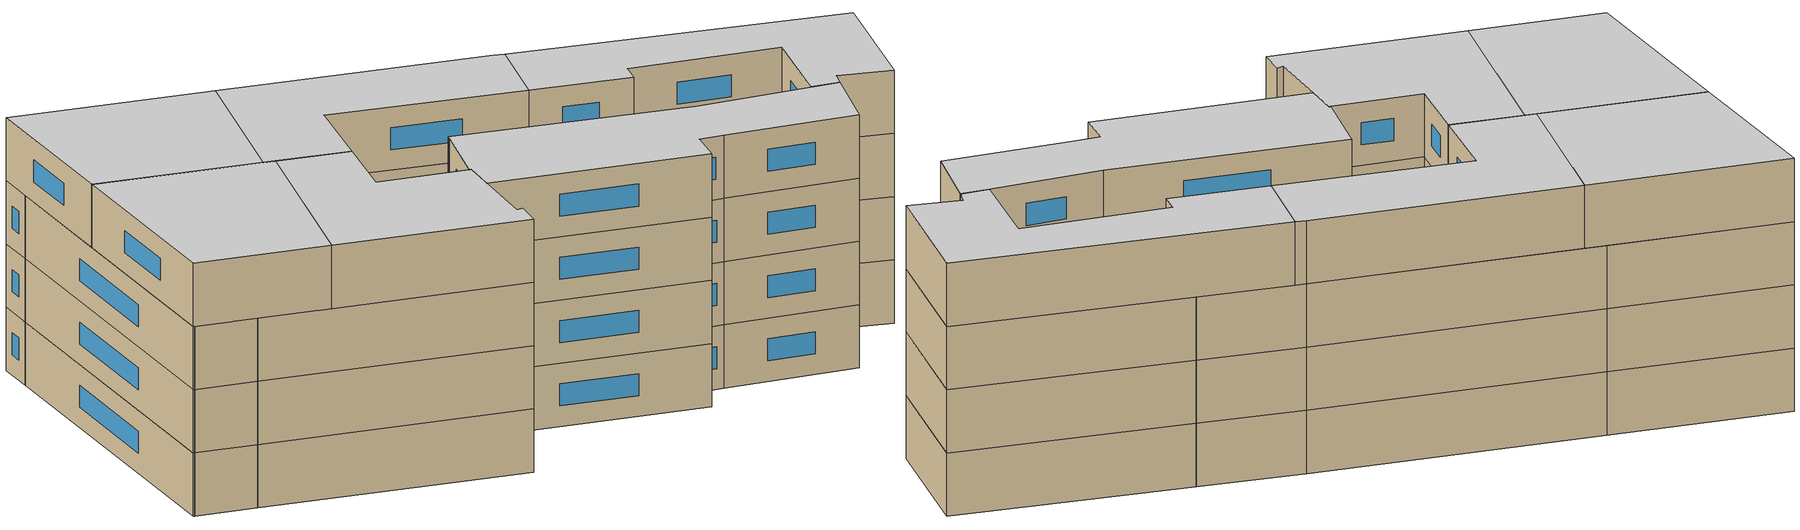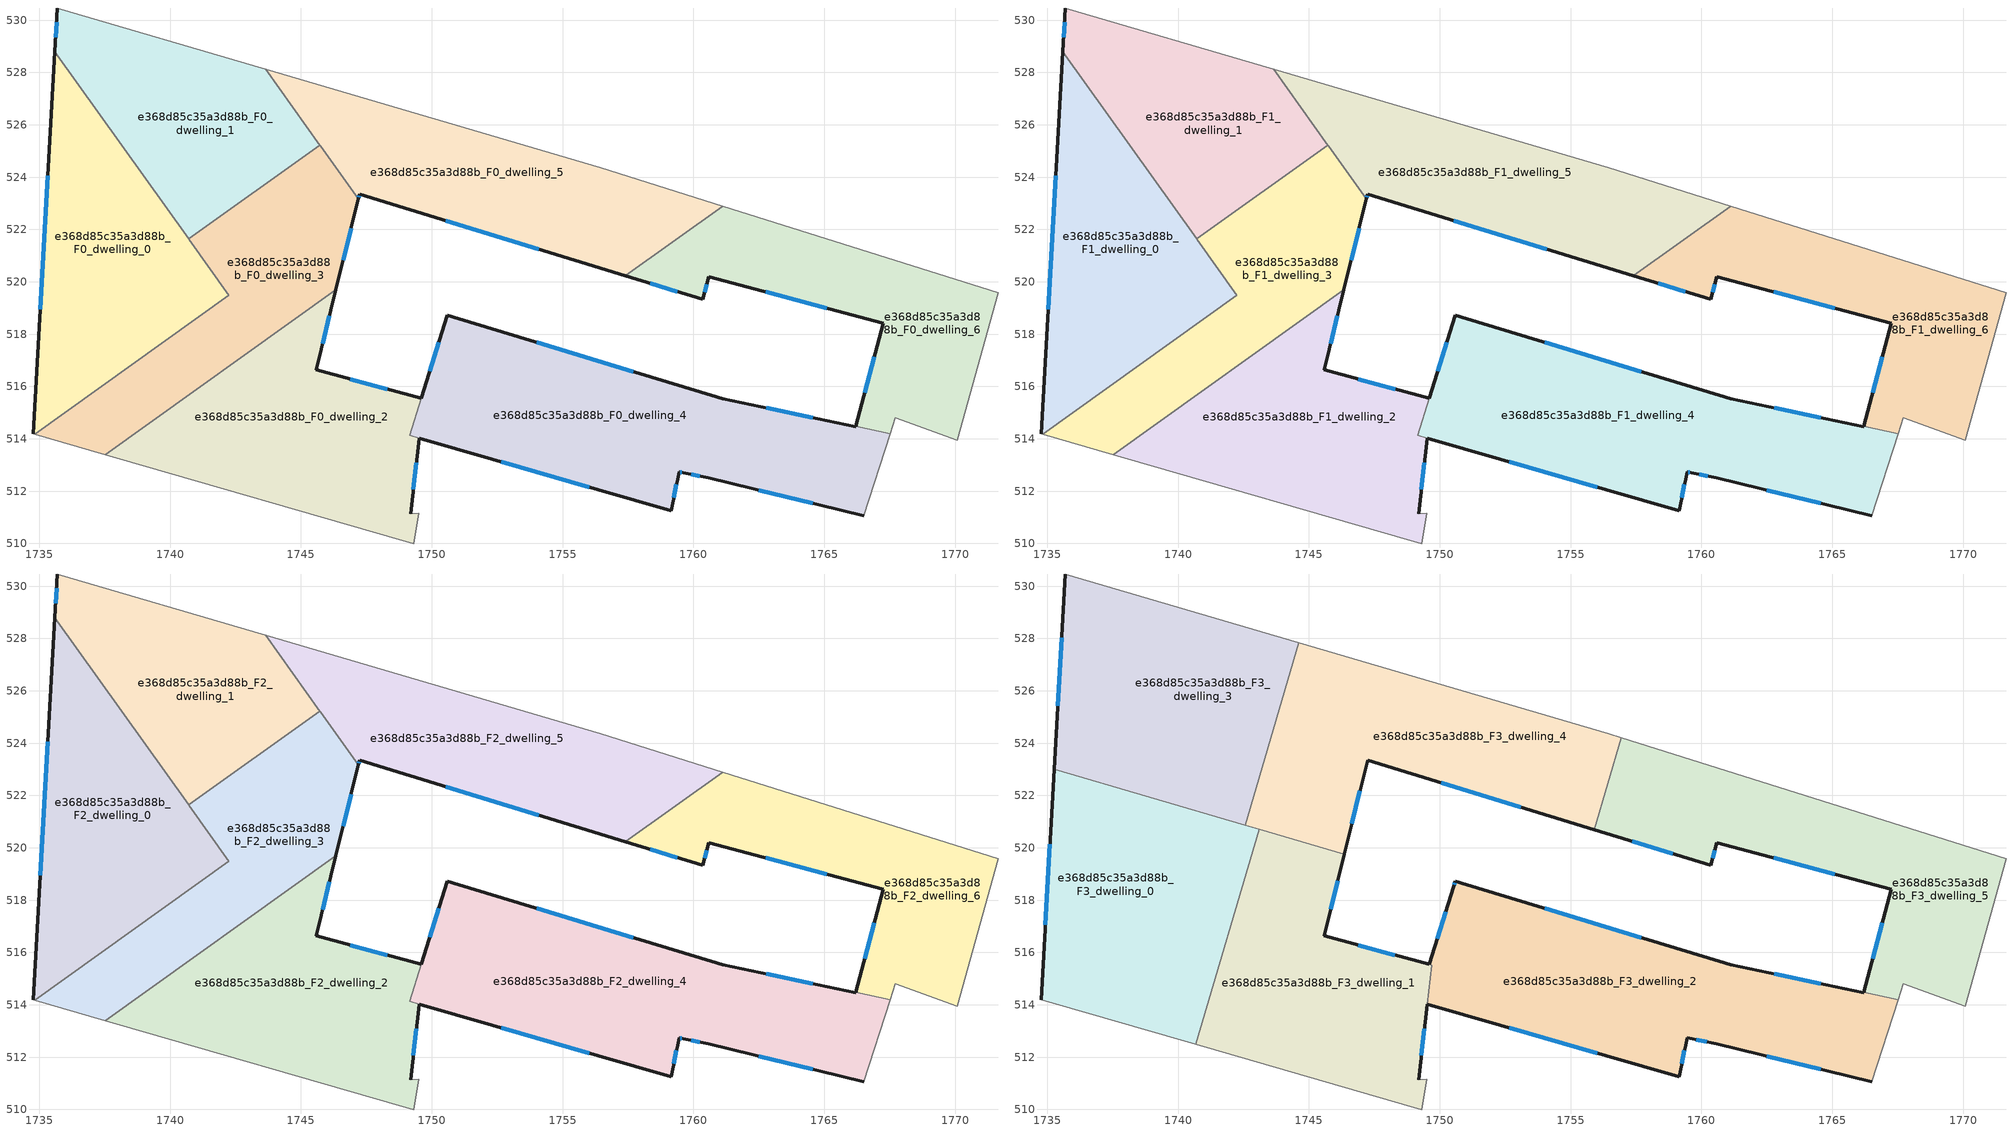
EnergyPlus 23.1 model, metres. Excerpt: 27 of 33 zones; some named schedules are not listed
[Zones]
e368d85c35a3d88b_F0_dwelling_0
 floor ground (EU_floor_Construction): 1735.59,528.8 1742.25,519.48 1734.82,514.18 1734.76,514.2 z0
 wall outside (EU_wall_Construction): 1735.59,528.8 1734.76,514.2 z0:3
 wall to e368d85c35a3d88b_F0_dwelling_3 (EU_wall_Construction): 1734.82,514.18 1742.25,519.48 1740.74,521.6 1740.71,521.64 z0:3
 wall adiabatic (EU_wall_Construction): 1734.76,514.2 1734.82,514.18 z0:3
 wall to e368d85c35a3d88b_F0_dwelling_1 (EU_wall_Construction): 1740.71,521.64 1735.59,528.8 z0:3
 window (EU_Window_Construction): 1735.32,524.05 1735.03,518.95 z0.98:2.02
e368d85c35a3d88b_F0_dwelling_1
 floor ground (EU_floor_Construction): 1743.66,528.11 1745.73,525.22 1740.71,521.64 1735.59,528.8 1735.69,530.46 z0
 wall outside (EU_wall_Construction): 1735.69,530.46 1735.59,528.8 z0:3
 wall adiabatic (EU_wall_Construction): 1743.66,528.11 1735.69,530.46 z0:3
 wall to e368d85c35a3d88b_F0_dwelling_3 (EU_wall_Construction): 1740.71,521.64 1745.73,525.22 z0:3
 wall to e368d85c35a3d88b_F0_dwelling_5 (EU_wall_Construction): 1745.73,525.22 1743.66,528.11 z0:3
 window (EU_Window_Construction): 1735.66,529.92 1735.62,529.34 z0.98:2.02
e368d85c35a3d88b_F0_dwelling_2
 floor ground (EU_floor_Construction): 1746.33,519.69 1745.58,516.64 1749.6,515.55 1749.16,514.13 1749.52,514.03 1749.19,511.14 1749.51,511.16 1749.31,509.99 1737.52,513.4 z0
 wall outside (EU_wall_Construction): 1749.19,511.14 1749.52,514.03 / 1749.6,515.55 1745.58,516.64 1746.33,519.69 z0:3
 wall to e368d85c35a3d88b_F0_dwelling_4 (EU_wall_Construction): 1749.52,514.03 1749.16,514.13 1749.6,515.55 z0:3
 wall adiabatic (EU_wall_Construction): 1737.52,513.4 1749.31,509.99 1749.51,511.16 1749.19,511.14 z0:3
 wall to e368d85c35a3d88b_F0_dwelling_3 (EU_wall_Construction): 1746.33,519.69 1737.52,513.4 z0:3
 window (EU_Window_Construction): 1749.3,512.08 1749.41,513.09 / 1745.82,517.63 1746.09,518.7 / 1748.29,515.9 1746.89,516.28 z0.98:2.02
e368d85c35a3d88b_F0_dwelling_3
 floor ground (EU_floor_Construction): 1745.76,525.18 1747.19,523.17 1746.33,519.7 1737.52,513.4 1734.82,514.18 1742.25,519.48 1740.74,521.6 1740.71,521.64 1745.73,525.22 z0
 wall outside (EU_wall_Construction): 1746.33,519.7 1747.19,523.17 z0:3
 wall adiabatic (EU_wall_Construction): 1734.82,514.18 1737.52,513.4 z0:3
 wall to e368d85c35a3d88b_F0_dwelling_5 (EU_wall_Construction): 1747.19,523.17 1745.76,525.18 1745.73,525.22 z0:3
 window (EU_Window_Construction): 1746.61,520.83 1746.91,522.04 z0.98:2.02
e368d85c35a3d88b_F0_dwelling_4
 floor ground (EU_floor_Construction): 1766.21,514.47 1767.51,514.2 1766.5,511.06 1760.56,512.52 1759.61,512.71 1759.45,512.74 1759.15,511.26 1749.52,514.03 1749.16,514.13 1750.59,518.73 1761.12,515.53 z0
 wall outside (EU_wall_Construction): 1766.21,514.47 1761.12,515.53 1750.59,518.73 1749.6,515.55 / 1749.52,514.03 1759.15,511.26 1759.45,512.74 1759.61,512.71 1760.56,512.52 1766.5,511.06 z0:3
 wall adiabatic (EU_wall_Construction): 1766.5,511.06 1767.51,514.2 z0:3
 wall to e368d85c35a3d88b_F0_dwelling_6 (EU_wall_Construction): 1767.51,514.2 1766.21,514.47 z0:3
 window (EU_Window_Construction): 1757.69,516.57 1754.01,517.69 / 1764.55,514.81 1762.77,515.18 / 1762.49,512.04 1764.57,511.53 / 1759.92,512.64 1760.25,512.58 / 1759.5,512.73 1759.55,512.72 / 1759.25,511.74 1759.35,512.25 / 1752.65,513.12 1756.02,512.16 / 1750.27,517.69 1749.92,516.58 z0.98:2.02
e368d85c35a3d88b_F0_dwelling_5
 floor ground (EU_floor_Construction): 1761.12,522.89 1757.4,520.23 1747.24,523.35 1747.19,523.17 1743.66,528.11 1756.46,524.36 z0
 wall outside (EU_wall_Construction): 1747.19,523.17 1747.24,523.35 1757.4,520.23 z0:3
 wall adiabatic (EU_wall_Construction): 1761.12,522.89 1756.46,524.36 1743.66,528.11 z0:3
 wall to e368d85c35a3d88b_F0_dwelling_6 (EU_wall_Construction): 1757.4,520.23 1761.12,522.89 z0:3
 window (EU_Window_Construction): 1750.54,522.33 1754.09,521.24 / 1747.21,523.23 1747.22,523.29 z0.98:2.02
e368d85c35a3d88b_F0_dwelling_6
 floor ground (EU_floor_Construction): 1771.64,519.58 1770.09,513.93 1767.71,514.8 1767.51,514.2 1766.21,514.47 1767.26,518.42 1760.59,520.2 1760.35,519.33 1757.4,520.23 1761.12,522.89 z0
 wall outside (EU_wall_Construction): 1757.4,520.23 1760.35,519.33 1760.59,520.2 1767.26,518.42 1766.21,514.47 z0:3
 wall adiabatic (EU_wall_Construction): 1767.51,514.2 1767.71,514.8 1770.09,513.93 1771.64,519.58 1761.12,522.89 z0:3
 window (EU_Window_Construction): 1766.92,517.13 1766.55,515.75 / 1762.76,519.62 1765.09,518.99 / 1760.43,519.61 1760.51,519.91 / 1758.36,519.94 1759.39,519.62 z0.98:2.02
e368d85c35a3d88b_F1_dwelling_0
 floor to e368d85c35a3d88b_F0_dwelling_0 (EU_floor_Construction): 1735.59,528.8 1742.25,519.48 1734.82,514.18 1734.76,514.2 z3
 wall outside (EU_wall_Construction): 1735.59,528.8 1734.76,514.2 z3:6
 wall to e368d85c35a3d88b_F1_dwelling_3 (EU_wall_Construction): 1734.82,514.18 1742.25,519.48 1740.74,521.6 1740.71,521.64 z3:6
 wall adiabatic (EU_wall_Construction): 1734.76,514.2 1734.82,514.18 z3:6
 wall to e368d85c35a3d88b_F1_dwelling_1 (EU_wall_Construction): 1740.71,521.64 1735.59,528.8 z3:6
 window (EU_Window_Construction): 1735.32,524.05 1735.03,518.95 z3.98:5.02
e368d85c35a3d88b_F1_dwelling_1
 floor to e368d85c35a3d88b_F0_dwelling_1 (EU_floor_Construction): 1743.66,528.11 1745.73,525.22 1740.71,521.64 1735.59,528.8 1735.69,530.46 z3
 wall outside (EU_wall_Construction): 1735.69,530.46 1735.59,528.8 z3:6
 wall adiabatic (EU_wall_Construction): 1743.66,528.11 1735.69,530.46 z3:6
 wall to e368d85c35a3d88b_F1_dwelling_3 (EU_wall_Construction): 1740.71,521.64 1745.73,525.22 z3:6
 wall to e368d85c35a3d88b_F1_dwelling_5 (EU_wall_Construction): 1745.73,525.22 1743.66,528.11 z3:6
 window (EU_Window_Construction): 1735.66,529.92 1735.62,529.34 z3.98:5.02
e368d85c35a3d88b_F1_dwelling_2
 floor to e368d85c35a3d88b_F0_dwelling_2 (EU_floor_Construction): 1746.33,519.69 1745.58,516.64 1749.6,515.55 1749.16,514.13 1749.52,514.03 1749.19,511.14 1749.51,511.16 1749.31,509.99 1737.52,513.4 z3
 wall outside (EU_wall_Construction): 1749.19,511.14 1749.52,514.03 / 1749.6,515.55 1745.58,516.64 1746.33,519.69 z3:6
 wall to e368d85c35a3d88b_F1_dwelling_4 (EU_wall_Construction): 1749.52,514.03 1749.16,514.13 1749.6,515.55 z3:6
 wall adiabatic (EU_wall_Construction): 1737.52,513.4 1749.31,509.99 1749.51,511.16 1749.19,511.14 z3:6
 wall to e368d85c35a3d88b_F1_dwelling_3 (EU_wall_Construction): 1746.33,519.69 1737.52,513.4 z3:6
 window (EU_Window_Construction): 1749.3,512.08 1749.41,513.09 / 1745.82,517.63 1746.09,518.7 / 1748.29,515.9 1746.89,516.28 z3.98:5.02
e368d85c35a3d88b_F1_dwelling_3
 floor to e368d85c35a3d88b_F0_dwelling_3 (EU_floor_Construction): 1745.76,525.18 1747.19,523.17 1746.33,519.7 1737.52,513.4 1734.82,514.18 1742.25,519.48 1740.74,521.6 1740.71,521.64 1745.73,525.22 z3
 wall outside (EU_wall_Construction): 1746.33,519.7 1747.19,523.17 z3:6
 wall adiabatic (EU_wall_Construction): 1734.82,514.18 1737.52,513.4 z3:6
 wall to e368d85c35a3d88b_F1_dwelling_5 (EU_wall_Construction): 1747.19,523.17 1745.76,525.18 1745.73,525.22 z3:6
 window (EU_Window_Construction): 1746.61,520.83 1746.91,522.04 z3.98:5.02
e368d85c35a3d88b_F1_dwelling_4
 floor to e368d85c35a3d88b_F0_dwelling_4 (EU_floor_Construction): 1766.21,514.47 1767.51,514.2 1766.5,511.06 1760.56,512.52 1759.61,512.71 1759.45,512.74 1759.15,511.26 1749.16,514.13 1750.59,518.73 1761.12,515.53 z3
 wall outside (EU_wall_Construction): 1766.21,514.47 1761.12,515.53 1750.59,518.73 1749.6,515.55 / 1749.52,514.03 1759.15,511.26 1759.45,512.74 1759.61,512.71 1760.56,512.52 1766.5,511.06 z3:6
 wall adiabatic (EU_wall_Construction): 1766.5,511.06 1767.51,514.2 z3:6
 wall to e368d85c35a3d88b_F1_dwelling_6 (EU_wall_Construction): 1767.51,514.2 1766.21,514.47 z3:6
 window (EU_Window_Construction): 1757.69,516.57 1754.01,517.69 / 1764.55,514.81 1762.77,515.18 / 1762.49,512.04 1764.57,511.53 / 1759.92,512.64 1760.25,512.58 / 1759.5,512.73 1759.55,512.72 / 1759.25,511.74 1759.35,512.25 / 1752.65,513.12 1756.02,512.16 / 1750.27,517.69 1749.92,516.58 z3.98:5.02
e368d85c35a3d88b_F1_dwelling_5
 floor to e368d85c35a3d88b_F0_dwelling_5 (EU_floor_Construction): 1761.12,522.89 1757.4,520.23 1747.24,523.35 1747.19,523.17 1743.66,528.11 1756.46,524.36 z3
 wall outside (EU_wall_Construction): 1747.19,523.17 1747.24,523.35 1757.4,520.23 z3:6
 wall adiabatic (EU_wall_Construction): 1761.12,522.89 1756.46,524.36 1743.66,528.11 z3:6
 wall to e368d85c35a3d88b_F1_dwelling_6 (EU_wall_Construction): 1757.4,520.23 1761.12,522.89 z3:6
 window (EU_Window_Construction): 1750.54,522.33 1754.09,521.24 / 1747.21,523.23 1747.22,523.29 z3.98:5.02
e368d85c35a3d88b_F1_dwelling_6
 floor to e368d85c35a3d88b_F0_dwelling_6 (EU_floor_Construction): 1771.64,519.58 1770.09,513.93 1767.71,514.8 1767.51,514.2 1766.21,514.47 1767.26,518.42 1760.59,520.2 1760.35,519.33 1757.4,520.23 1761.12,522.89 z3
 wall outside (EU_wall_Construction): 1757.4,520.23 1760.35,519.33 1760.59,520.2 1767.26,518.42 1766.21,514.47 z3:6
 wall adiabatic (EU_wall_Construction): 1767.51,514.2 1767.71,514.8 1770.09,513.93 1771.64,519.58 1761.12,522.89 z3:6
 window (EU_Window_Construction): 1766.92,517.13 1766.55,515.75 / 1762.76,519.62 1765.09,518.99 / 1760.43,519.61 1760.51,519.91 / 1758.36,519.94 1759.39,519.62 z3.98:5.02
e368d85c35a3d88b_F2_dwelling_0
 floor to e368d85c35a3d88b_F1_dwelling_0 (EU_floor_Construction): 1735.59,528.8 1742.25,519.48 1734.82,514.18 1734.76,514.2 z6
 wall outside (EU_wall_Construction): 1735.59,528.8 1734.76,514.2 z6:9
 wall to e368d85c35a3d88b_F2_dwelling_3 (EU_wall_Construction): 1734.82,514.18 1742.25,519.48 1740.74,521.6 1740.71,521.64 z6:9
 wall adiabatic (EU_wall_Construction): 1734.76,514.2 1734.82,514.18 z6:9
 wall to e368d85c35a3d88b_F2_dwelling_1 (EU_wall_Construction): 1740.71,521.64 1735.59,528.8 z6:9
 window (EU_Window_Construction): 1735.32,524.05 1735.03,518.95 z6.98:8.02
 ceiling adiabatic (EU_roof_Construction): 1740.91,521.35 1735.59,528.8 1735.26,523.01 z9
e368d85c35a3d88b_F2_dwelling_1
 floor to e368d85c35a3d88b_F1_dwelling_1 (EU_floor_Construction): 1743.66,528.11 1745.73,525.22 1740.71,521.64 1735.59,528.8 1735.69,530.46 z6
 wall outside (EU_wall_Construction): 1735.69,530.46 1735.59,528.8 z6:9
 wall adiabatic (EU_wall_Construction): 1743.66,528.11 1735.69,530.46 z6:9
 wall to e368d85c35a3d88b_F2_dwelling_3 (EU_wall_Construction): 1740.71,521.64 1745.73,525.22 z6:9
 wall to e368d85c35a3d88b_F2_dwelling_5 (EU_wall_Construction): 1745.73,525.22 1743.66,528.11 z6:9
 window (EU_Window_Construction): 1735.66,529.92 1735.62,529.34 z6.98:8.02
e368d85c35a3d88b_F2_dwelling_2
 floor to e368d85c35a3d88b_F1_dwelling_2 (EU_floor_Construction): 1746.33,519.69 1745.58,516.64 1749.6,515.55 1749.16,514.13 1749.52,514.03 1749.19,511.14 1749.51,511.16 1749.31,509.99 1737.52,513.4 z6
 wall outside (EU_wall_Construction): 1749.19,511.14 1749.52,514.03 / 1749.6,515.55 1745.58,516.64 1746.33,519.69 z6:9
 wall to e368d85c35a3d88b_F2_dwelling_4 (EU_wall_Construction): 1749.52,514.03 1749.16,514.13 1749.6,515.55 z6:9
 wall adiabatic (EU_wall_Construction): 1737.52,513.4 1749.31,509.99 1749.51,511.16 1749.19,511.14 z6:9
 wall to e368d85c35a3d88b_F2_dwelling_3 (EU_wall_Construction): 1746.33,519.69 1737.52,513.4 z6:9
 window (EU_Window_Construction): 1749.3,512.08 1749.41,513.09 / 1745.82,517.63 1746.09,518.7 / 1748.29,515.9 1746.89,516.28 z6.98:8.02
e368d85c35a3d88b_F2_dwelling_3
 floor to e368d85c35a3d88b_F1_dwelling_3 (EU_floor_Construction): 1745.76,525.18 1747.19,523.17 1746.33,519.7 1737.52,513.4 1734.82,514.18 1742.25,519.48 1740.74,521.6 1740.71,521.64 1745.73,525.22 z6
 wall outside (EU_wall_Construction): 1746.33,519.7 1747.19,523.17 z6:9
 wall adiabatic (EU_wall_Construction): 1734.82,514.18 1737.52,513.4 z6:9
 wall to e368d85c35a3d88b_F2_dwelling_5 (EU_wall_Construction): 1747.19,523.17 1745.76,525.18 1745.73,525.22 z6:9
 window (EU_Window_Construction): 1746.61,520.83 1746.91,522.04 z6.98:8.02
e368d85c35a3d88b_F2_dwelling_4
 floor to e368d85c35a3d88b_F1_dwelling_4 (EU_floor_Construction): 1766.21,514.47 1767.51,514.2 1766.5,511.06 1760.56,512.52 1759.61,512.71 1759.45,512.74 1759.15,511.26 1749.16,514.13 1750.59,518.73 1761.12,515.53 z6
 wall outside (EU_wall_Construction): 1766.21,514.47 1761.12,515.53 1750.59,518.73 1749.6,515.55 / 1749.52,514.03 1759.15,511.26 1759.45,512.74 1759.61,512.71 1760.56,512.52 1766.5,511.06 z6:9
 wall adiabatic (EU_wall_Construction): 1766.5,511.06 1767.51,514.2 z6:9
 wall to e368d85c35a3d88b_F2_dwelling_6 (EU_wall_Construction): 1767.51,514.2 1766.21,514.47 z6:9
 window (EU_Window_Construction): 1757.69,516.57 1754.01,517.69 / 1764.55,514.81 1762.77,515.18 / 1762.49,512.04 1764.57,511.53 / 1759.92,512.64 1760.25,512.58 / 1759.5,512.73 1759.55,512.72 / 1759.25,511.74 1759.35,512.25 / 1752.65,513.12 1756.02,512.16 / 1750.27,517.69 1749.92,516.58 z6.98:8.02
e368d85c35a3d88b_F2_dwelling_5
 floor to e368d85c35a3d88b_F1_dwelling_5 (EU_floor_Construction): 1761.12,522.89 1757.4,520.23 1747.24,523.35 1747.19,523.17 1743.66,528.11 1756.46,524.36 z6
 wall outside (EU_wall_Construction): 1747.19,523.17 1747.24,523.35 1757.4,520.23 z6:9
 wall adiabatic (EU_wall_Construction): 1761.12,522.89 1756.46,524.36 1743.66,528.11 z6:9
 wall to e368d85c35a3d88b_F2_dwelling_6 (EU_wall_Construction): 1757.4,520.23 1761.12,522.89 z6:9
 window (EU_Window_Construction): 1750.54,522.33 1754.09,521.24 / 1747.21,523.23 1747.22,523.29 z6.98:8.02
e368d85c35a3d88b_F2_dwelling_6
 floor to e368d85c35a3d88b_F1_dwelling_6 (EU_floor_Construction): 1771.64,519.58 1770.09,513.93 1767.71,514.8 1767.51,514.2 1766.21,514.47 1767.26,518.42 1760.59,520.2 1760.35,519.33 1757.4,520.23 1761.12,522.89 z6
 wall outside (EU_wall_Construction): 1757.4,520.23 1760.35,519.33 1760.59,520.2 1767.26,518.42 1766.21,514.47 z6:9
 wall adiabatic (EU_wall_Construction): 1767.51,514.2 1767.71,514.8 1770.09,513.93 1771.64,519.58 1761.12,522.89 z6:9
 window (EU_Window_Construction): 1766.92,517.13 1766.55,515.75 / 1762.76,519.62 1765.09,518.99 / 1760.43,519.61 1760.51,519.91 / 1758.36,519.94 1759.39,519.62 z6.98:8.02
e368d85c35a3d88b_F3_dwelling_0
 floor to e368d85c35a3d88b_F2_dwelling_0 (EU_floor_Construction): 1740.91,521.35 1742.25,519.48 1734.82,514.18 1734.76,514.2 1735.26,523.01 z9
 floor to e368d85c35a3d88b_F2_dwelling_3 (EU_floor_Construction): 1743.09,520.71 1741.85,516.49 1737.52,513.4 1734.82,514.18 1742.25,519.48 1740.92,521.35 z9
 floor to e368d85c35a3d88b_F2_dwelling_2 (EU_floor_Construction): 1741.85,516.49 1740.68,512.48 1737.52,513.4 z9
 wall outside (EU_wall_Construction): 1735.26,523.01 1734.76,514.2 z9:12
 wall to e368d85c35a3d88b_F3_dwelling_1 (EU_wall_Construction): 1740.68,512.48 1743.09,520.71 z9:12
 wall adiabatic (EU_wall_Construction): 1734.76,514.2 1740.68,512.48 z9:12
 wall to e368d85c35a3d88b_F3_dwelling_3 (EU_wall_Construction): 1742.57,520.86 1735.26,523.01 z9:12
 wall to e368d85c35a3d88b_F3_dwelling_4 (EU_wall_Construction): 1743.09,520.71 1742.57,520.86 z9:12
 window (EU_Window_Construction): 1735.1,520.14 1734.92,517.06 z9.98:11.02
 ceiling to e368d85c35a3d88b_F4_dwelling_0 (EU_floor_Construction): 1740.68,512.48 1743.09,520.71 1735.26,523.01 1734.76,514.2 z12
e368d85c35a3d88b_F3_dwelling_1
 floor to e368d85c35a3d88b_F2_dwelling_2 (EU_floor_Construction): 1746.33,519.69 1745.58,516.64 1749.6,515.54 1749.16,514.13 1749.52,514.03 1749.19,511.14 1749.51,511.16 1749.31,509.99 1740.68,512.48 1741.85,516.49 z9
 floor to e368d85c35a3d88b_F2_dwelling_4 (EU_floor_Construction): 1749.68,515.52 1749.52,514.03 1749.16,514.13 1749.6,515.54 z9
 floor to e368d85c35a3d88b_F2_dwelling_3 (EU_floor_Construction): 1746.35,519.75 1746.33,519.69 1741.85,516.49 1743.09,520.71 z9
 wall outside (EU_wall_Construction): 1749.19,511.14 1749.52,514.02 / 1749.59,515.54 1745.58,516.64 1746.35,519.75 z9:12
 wall adiabatic (EU_wall_Construction): 1740.68,512.48 1749.31,509.99 1749.51,511.16 1749.19,511.14 z9:12
 wall to e368d85c35a3d88b_F3_dwelling_2 (EU_wall_Construction): 1749.52,514.03 1749.68,515.52 1749.6,515.54 z9:12
 wall to e368d85c35a3d88b_F3_dwelling_4 (EU_wall_Construction): 1746.35,519.75 1743.09,520.71 z9:12
 window (EU_Window_Construction): 1745.83,517.65 1746.1,518.74 / 1749.29,512.07 1749.41,513.08 / 1748.29,515.9 1746.88,516.28 z9.98:11.02
 ceiling to e368d85c35a3d88b_F4_dwelling_1 (EU_floor_Construction): 1749.31,509.99 1749.51,511.16 1749.19,511.14 1749.52,514.02 1749.68,515.52 1749.6,515.54 1745.58,516.64 1746.35,519.75 1743.09,520.71 1740.68,512.48 z12
e368d85c35a3d88b_F3_dwelling_2
 floor to e368d85c35a3d88b_F2_dwelling_4 (EU_floor_Construction): 1766.21,514.47 1767.51,514.2 1766.5,511.06 1760.56,512.52 1759.61,512.71 1759.45,512.74 1759.15,511.26 1749.52,514.03 1749.68,515.52 1749.6,515.55 1750.59,518.73 1761.12,515.53 z9
 wall outside (EU_wall_Construction): 1766.21,514.47 1761.12,515.53 1750.59,518.73 1750.53,518.53 1749.6,515.55 / 1749.52,514.02 1759.15,511.26 1759.45,512.74 1760.56,512.52 1766.5,511.06 z9:12
 wall adiabatic (EU_wall_Construction): 1766.5,511.06 1767.51,514.2 z9:12
 wall to e368d85c35a3d88b_F3_dwelling_5 (EU_wall_Construction): 1767.51,514.2 1766.21,514.47 z9:12
 window (EU_Window_Construction): 1750.22,517.56 1749.9,516.51 / 1750.57,518.66 1750.55,518.59 / 1757.69,516.57 1754.01,517.69 / 1764.55,514.81 1762.77,515.18 / 1762.49,512.04 1764.57,511.53 / 1759.81,512.66 1760.2,512.59 / 1759.25,511.74 1759.35,512.25 / 1752.65,513.12 1756.02,512.16 z9.98:11.02
 ceiling to e368d85c35a3d88b_F4_dwelling_2 (EU_floor_Construction): 1766.5,511.06 1767.51,514.2 1766.21,514.47 1761.12,515.53 1750.59,518.73 1750.53,518.53 1749.6,515.55 1749.68,515.52 1749.51,514.03 1759.15,511.26 1759.45,512.74 1760.56,512.52 z12
e368d85c35a3d88b_F3_dwelling_3
 floor to e368d85c35a3d88b_F2_dwelling_1 (EU_floor_Construction): 1743.66,528.11 1744.4,527.09 1743.35,523.53 1740.71,521.64 1735.59,528.8 1735.69,530.46 z9
 floor to e368d85c35a3d88b_F2_dwelling_3 (EU_floor_Construction): 1743.35,523.53 1742.57,520.86 1740.92,521.35 1740.74,521.6 1740.71,521.64 z9
 floor adiabatic (EU_floor_Construction): 1735.59,528.8 1740.71,521.64 1740.74,521.6 1740.92,521.35 1735.26,523.01 z9
 floor to e368d85c35a3d88b_F2_dwelling_5 (EU_floor_Construction): 1744.62,527.83 1744.4,527.09 1743.66,528.11 z9
 wall outside (EU_wall_Construction): 1735.69,530.46 1735.26,523.01 z9:12
 wall to e368d85c35a3d88b_F3_dwelling_4 (EU_wall_Construction): 1742.57,520.86 1744.62,527.83 z9:12
 wall adiabatic (EU_wall_Construction): 1744.62,527.83 1735.69,530.46 z9:12
 window (EU_Window_Construction): 1735.55,528.03 1735.4,525.43 z9.98:11.02
 ceiling to e368d85c35a3d88b_F4_dwelling_3 (EU_floor_Construction): 1742.57,520.86 1744.62,527.83 1735.69,530.46 1735.26,523.01 z12
e368d85c35a3d88b_F3_dwelling_4
 floor to e368d85c35a3d88b_F2_dwelling_3 (EU_floor_Construction): 1745.76,525.18 1747.19,523.17 1746.35,519.75 1742.57,520.86 1743.35,523.53 1745.73,525.22 z9
 floor to e368d85c35a3d88b_F2_dwelling_1 (EU_floor_Construction): 1744.4,527.09 1745.73,525.22 1743.35,523.53 z9
 floor to e368d85c35a3d88b_F2_dwelling_5 (EU_floor_Construction): 1756.46,524.36 1756.94,524.2 1755.91,520.69 1747.24,523.35 1747.19,523.17 1744.4,527.09 1744.62,527.83 z9
 wall outside (EU_wall_Construction): 1746.35,519.75 1747.24,523.35 1755.91,520.69 z9:12
 wall adiabatic (EU_wall_Construction): 1756.94,524.2 1756.46,524.36 1744.62,527.83 z9:12
 wall to e368d85c35a3d88b_F3_dwelling_5 (EU_wall_Construction): 1755.91,520.69 1756.94,524.2 z9:12
 window (EU_Window_Construction): 1746.64,520.92 1746.95,522.18 / 1750.06,522.48 1753.09,521.55 z9.98:11.02
 ceiling to e368d85c35a3d88b_F4_dwelling_4 (EU_floor_Construction): 1755.91,520.69 1756.94,524.2 1756.46,524.36 1744.62,527.83 1742.57,520.86 1746.35,519.75 1747.24,523.35 z12
e368d85c35a3d88b_F3_dwelling_5
 floor to e368d85c35a3d88b_F2_dwelling_5 (EU_floor_Construction): 1761.12,522.89 1757.4,520.23 1755.91,520.69 1756.94,524.2 z9
 floor to e368d85c35a3d88b_F2_dwelling_6 (EU_floor_Construction): 1771.64,519.58 1770.09,513.93 1767.71,514.8 1767.51,514.2 1766.21,514.47 1767.26,518.42 1760.59,520.2 1760.35,519.33 1757.4,520.23 1761.12,522.89 z9
 wall outside (EU_wall_Construction): 1755.91,520.69 1760.35,519.33 1760.59,520.2 1767.26,518.42 1766.21,514.47 z9:12
 wall adiabatic (EU_wall_Construction): 1767.51,514.2 1767.71,514.8 1770.09,513.93 1771.64,519.58 1756.94,524.2 z9:12
 window (EU_Window_Construction): 1760.43,519.61 1760.51,519.91 / 1757.35,520.24 1758.9,519.77 / 1766.92,517.13 1766.55,515.75 / 1762.76,519.62 1765.09,518.99 z9.98:11.02
 ceiling to e368d85c35a3d88b_F4_dwelling_5 (EU_floor_Construction): 1770.09,513.93 1771.64,519.58 1756.94,524.2 1755.91,520.69 1760.35,519.33 1760.59,520.2 1767.26,518.42 1766.21,514.47 1767.51,514.2 1767.71,514.8 z12
[Building]
EU S2 Campaign: North Axis=0; Terrain=City; Solar Distribution=FullExterior
[Site:Location]
Bologna: Latitude=44.5; Longitude=11.25; Time Zone=1; Elevation=37
[SizingPeriod:WeatherFileDays]
AnnualSizingPeriod: Begin Month=1; Begin Day of Month=1; End Month=12; End Day of Month=31; Day of Week for Start Day=Monday; Use Weather File Daylight Saving Period=No; Use Weather File Rain and Snow Indicators=No
[MATERIAL]
EU_InternalMass_Material: Roughness=MediumRough; Thickness=0.1; Conductivity=1; Density=1800; Specific Heat=900; Thermal Absorptance=0.9; Solar Absorptance=0.7; Visible Absorptance=0.7
[MATERIAL:NOMASS] Roughness=MediumRough; Thermal Absorptance=0.9; Solar Absorptance=0.7; Visible Absorptance=0.7
Name | Thermal Resistance
EU_wall_NoMass | 0.905828
EU_roof_NoMass | 0.37593
EU_floor_NoMass | 0.67114
[WINDOWMATERIAL:SIMPLEGLAZINGSYSTEM]
EU_Window_SimpleGlazing: UFactor=4.52486; Solar Heat Gain Coefficient=0.85; Visible Transmittance=0.85
[CONSTRUCTION]
EU_wall_Construction: EU_wall_NoMass
EU_roof_Construction: EU_roof_NoMass
EU_floor_Construction: EU_floor_NoMass
EU_Window_Construction: EU_Window_SimpleGlazing
EU_InternalMass_Construction: EU_InternalMass_Material
[ZONE] Type=1; Multiplier=1; Ceiling Height=autocalculate; Floor Area=autocalculate; Part of Total Floor Area=Yes
Name | Volume
e368d85c35a3d88b_F0_dwelling_0; e368d85c35a3d88b_F1_dwelling_0; e368d85c35a3d88b_F2_dwelling_0 | 158.065
e368d85c35a3d88b_F3_dwelling_0 | 184.454
e368d85c35a3d88b_F0_dwelling_1; e368d85c35a3d88b_F1_dwelling_1; e368d85c35a3d88b_F2_dwelling_1 | 134.42
e368d85c35a3d88b_F3_dwelling_1 | 167.495
e368d85c35a3d88b_F0_dwelling_2; e368d85c35a3d88b_F1_dwelling_2; e368d85c35a3d88b_F2_dwelling_2 | 164.429
e368d85c35a3d88b_F3_dwelling_2 | 213.929
e368d85c35a3d88b_F0_dwelling_3; e368d85c35a3d88b_F1_dwelling_3; e368d85c35a3d88b_F2_dwelling_3 | 134.877
e368d85c35a3d88b_F3_dwelling_3 | 184.427
e368d85c35a3d88b_F0_dwelling_4 | 214.868
e368d85c35a3d88b_F1_dwelling_4; e368d85c35a3d88b_F2_dwelling_4 | 214.891
e368d85c35a3d88b_F3_dwelling_4 | 181.821
e368d85c35a3d88b_F0_dwelling_5; e368d85c35a3d88b_F1_dwelling_5; e368d85c35a3d88b_F2_dwelling_5 | 157.857
e368d85c35a3d88b_F3_dwelling_5 | 174.524
e368d85c35a3d88b_F0_dwelling_6; e368d85c35a3d88b_F1_dwelling_6; e368d85c35a3d88b_F2_dwelling_6 | 141.988
[INTERNALMASS] Construction=EU_InternalMass_Construction
Name | Zone or ZoneList | Surface Area
e368d85c35a3d88b_F0_dwelling_0_EU_InternalMass | e368d85c35a3d88b_F0_dwelling_0 | 52.6898
e368d85c35a3d88b_F0_dwelling_1_EU_InternalMass | e368d85c35a3d88b_F0_dwelling_1 | 44.8036
e368d85c35a3d88b_F0_dwelling_2_EU_InternalMass | e368d85c35a3d88b_F0_dwelling_2 | 54.8097
e368d85c35a3d88b_F0_dwelling_3_EU_InternalMass | e368d85c35a3d88b_F0_dwelling_3 | 44.9814
e368d85c35a3d88b_F0_dwelling_4_EU_InternalMass | e368d85c35a3d88b_F0_dwelling_4 | 71.6306
e368d85c35a3d88b_F0_dwelling_5_EU_InternalMass | e368d85c35a3d88b_F0_dwelling_5 | 52.6199
e368d85c35a3d88b_F0_dwelling_6_EU_InternalMass | e368d85c35a3d88b_F0_dwelling_6 | 47.3289
e368d85c35a3d88b_F1_dwelling_0_EU_InternalMass | e368d85c35a3d88b_F1_dwelling_0 | 52.6898
e368d85c35a3d88b_F1_dwelling_1_EU_InternalMass | e368d85c35a3d88b_F1_dwelling_1 | 44.8036
e368d85c35a3d88b_F1_dwelling_2_EU_InternalMass | e368d85c35a3d88b_F1_dwelling_2 | 54.8097
e368d85c35a3d88b_F1_dwelling_3_EU_InternalMass | e368d85c35a3d88b_F1_dwelling_3 | 44.9814
e368d85c35a3d88b_F1_dwelling_4_EU_InternalMass | e368d85c35a3d88b_F1_dwelling_4 | 71.6306
e368d85c35a3d88b_F1_dwelling_5_EU_InternalMass | e368d85c35a3d88b_F1_dwelling_5 | 52.6199
e368d85c35a3d88b_F1_dwelling_6_EU_InternalMass | e368d85c35a3d88b_F1_dwelling_6 | 47.3289
e368d85c35a3d88b_F2_dwelling_0_EU_InternalMass | e368d85c35a3d88b_F2_dwelling_0 | 52.6898
e368d85c35a3d88b_F2_dwelling_1_EU_InternalMass | e368d85c35a3d88b_F2_dwelling_1 | 44.8036
e368d85c35a3d88b_F2_dwelling_2_EU_InternalMass | e368d85c35a3d88b_F2_dwelling_2 | 54.8097
e368d85c35a3d88b_F2_dwelling_3_EU_InternalMass | e368d85c35a3d88b_F2_dwelling_3 | 44.9814
e368d85c35a3d88b_F2_dwelling_4_EU_InternalMass | e368d85c35a3d88b_F2_dwelling_4 | 71.6306
e368d85c35a3d88b_F2_dwelling_5_EU_InternalMass | e368d85c35a3d88b_F2_dwelling_5 | 52.6199
e368d85c35a3d88b_F2_dwelling_6_EU_InternalMass | e368d85c35a3d88b_F2_dwelling_6 | 47.3289
e368d85c35a3d88b_F3_dwelling_0_EU_InternalMass | e368d85c35a3d88b_F3_dwelling_0 | 61.4847
e368d85c35a3d88b_F3_dwelling_1_EU_InternalMass | e368d85c35a3d88b_F3_dwelling_1 | 55.838
e368d85c35a3d88b_F3_dwelling_2_EU_InternalMass | e368d85c35a3d88b_F3_dwelling_2 | 71.2891
e368d85c35a3d88b_F3_dwelling_3_EU_InternalMass | e368d85c35a3d88b_F3_dwelling_3 | 61.476
e368d85c35a3d88b_F3_dwelling_4_EU_InternalMass | e368d85c35a3d88b_F3_dwelling_4 | 60.6069
e368d85c35a3d88b_F3_dwelling_5_EU_InternalMass | e368d85c35a3d88b_F3_dwelling_5 | 58.1752
[OTHEREQUIPMENT] Fuel Type=Electricity; Design Level Calculation Method=Watts/Area; Power per Zone Floor Area=1; Fraction Latent=0; Fraction Radiant=0; Fraction Lost=0; Carbon Dioxide Generation Rate=0; EndUse Subcategory=EU_Step8_InternalGains
Name | Zone or ZoneList or Space or SpaceList | Schedule
EU_Step8_InternalGain_e368d85c35a3d88b_F0_dwelling_0_f000 | e368d85c35a3d88b_F0_dwelling_0 | EU_Step8_GainSchedule_e368d85c35a3d88b_F0_dwelling_0_f000
EU_Step8_InternalGain_e368d85c35a3d88b_F0_dwelling_1_f000 | e368d85c35a3d88b_F0_dwelling_1 | EU_Step8_GainSchedule_e368d85c35a3d88b_F0_dwelling_1_f000
EU_Step8_InternalGain_e368d85c35a3d88b_F0_dwelling_2_f000 | e368d85c35a3d88b_F0_dwelling_2 | EU_Step8_GainSchedule_e368d85c35a3d88b_F0_dwelling_2_f000
EU_Step8_InternalGain_e368d85c35a3d88b_F0_dwelling_3_f000 | e368d85c35a3d88b_F0_dwelling_3 | EU_Step8_GainSchedule_e368d85c35a3d88b_F0_dwelling_3_f000
EU_Step8_InternalGain_e368d85c35a3d88b_F0_dwelling_4_f000 | e368d85c35a3d88b_F0_dwelling_4 | EU_Step8_GainSchedule_e368d85c35a3d88b_F0_dwelling_4_f000
EU_Step8_InternalGain_e368d85c35a3d88b_F0_dwelling_5_f000 | e368d85c35a3d88b_F0_dwelling_5 | EU_Step8_GainSchedule_e368d85c35a3d88b_F0_dwelling_5_f000
EU_Step8_InternalGain_e368d85c35a3d88b_F0_dwelling_6_f000 | e368d85c35a3d88b_F0_dwelling_6 | EU_Step8_GainSchedule_e368d85c35a3d88b_F0_dwelling_6_f000
EU_Step8_InternalGain_e368d85c35a3d88b_F1_dwelling_0_f000 | e368d85c35a3d88b_F1_dwelling_0 | EU_Step8_GainSchedule_e368d85c35a3d88b_F1_dwelling_0_f000
EU_Step8_InternalGain_e368d85c35a3d88b_F1_dwelling_1_f000 | e368d85c35a3d88b_F1_dwelling_1 | EU_Step8_GainSchedule_e368d85c35a3d88b_F1_dwelling_1_f000
EU_Step8_InternalGain_e368d85c35a3d88b_F1_dwelling_2_f000 | e368d85c35a3d88b_F1_dwelling_2 | EU_Step8_GainSchedule_e368d85c35a3d88b_F1_dwelling_2_f000
EU_Step8_InternalGain_e368d85c35a3d88b_F1_dwelling_3_f000 | e368d85c35a3d88b_F1_dwelling_3 | EU_Step8_GainSchedule_e368d85c35a3d88b_F1_dwelling_3_f000
EU_Step8_InternalGain_e368d85c35a3d88b_F1_dwelling_4_f000 | e368d85c35a3d88b_F1_dwelling_4 | EU_Step8_GainSchedule_e368d85c35a3d88b_F1_dwelling_4_f000
EU_Step8_InternalGain_e368d85c35a3d88b_F1_dwelling_5_f000 | e368d85c35a3d88b_F1_dwelling_5 | EU_Step8_GainSchedule_e368d85c35a3d88b_F1_dwelling_5_f000
EU_Step8_InternalGain_e368d85c35a3d88b_F1_dwelling_6_f000 | e368d85c35a3d88b_F1_dwelling_6 | EU_Step8_GainSchedule_e368d85c35a3d88b_F1_dwelling_6_f000
EU_Step8_InternalGain_e368d85c35a3d88b_F2_dwelling_0_f000 | e368d85c35a3d88b_F2_dwelling_0 | EU_Step8_GainSchedule_e368d85c35a3d88b_F2_dwelling_0_f000
EU_Step8_InternalGain_e368d85c35a3d88b_F2_dwelling_1_f000 | e368d85c35a3d88b_F2_dwelling_1 | EU_Step8_GainSchedule_e368d85c35a3d88b_F2_dwelling_1_f000
EU_Step8_InternalGain_e368d85c35a3d88b_F2_dwelling_2_f000 | e368d85c35a3d88b_F2_dwelling_2 | EU_Step8_GainSchedule_e368d85c35a3d88b_F2_dwelling_2_f000
EU_Step8_InternalGain_e368d85c35a3d88b_F2_dwelling_3_f000 | e368d85c35a3d88b_F2_dwelling_3 | EU_Step8_GainSchedule_e368d85c35a3d88b_F2_dwelling_3_f000
EU_Step8_InternalGain_e368d85c35a3d88b_F2_dwelling_4_f000 | e368d85c35a3d88b_F2_dwelling_4 | EU_Step8_GainSchedule_e368d85c35a3d88b_F2_dwelling_4_f000
EU_Step8_InternalGain_e368d85c35a3d88b_F2_dwelling_5_f000 | e368d85c35a3d88b_F2_dwelling_5 | EU_Step8_GainSchedule_e368d85c35a3d88b_F2_dwelling_5_f000
EU_Step8_InternalGain_e368d85c35a3d88b_F2_dwelling_6_f000 | e368d85c35a3d88b_F2_dwelling_6 | EU_Step8_GainSchedule_e368d85c35a3d88b_F2_dwelling_6_f000
EU_Step8_InternalGain_e368d85c35a3d88b_F3_dwelling_0_f000 | e368d85c35a3d88b_F3_dwelling_0 | EU_Step8_GainSchedule_e368d85c35a3d88b_F3_dwelling_0_f000
EU_Step8_InternalGain_e368d85c35a3d88b_F3_dwelling_1_f000 | e368d85c35a3d88b_F3_dwelling_1 | EU_Step8_GainSchedule_e368d85c35a3d88b_F3_dwelling_1_f000
EU_Step8_InternalGain_e368d85c35a3d88b_F3_dwelling_2_f000 | e368d85c35a3d88b_F3_dwelling_2 | EU_Step8_GainSchedule_e368d85c35a3d88b_F3_dwelling_2_f000
EU_Step8_InternalGain_e368d85c35a3d88b_F3_dwelling_3_f000 | e368d85c35a3d88b_F3_dwelling_3 | EU_Step8_GainSchedule_e368d85c35a3d88b_F3_dwelling_3_f000
EU_Step8_InternalGain_e368d85c35a3d88b_F3_dwelling_4_f000 | e368d85c35a3d88b_F3_dwelling_4 | EU_Step8_GainSchedule_e368d85c35a3d88b_F3_dwelling_4_f000
EU_Step8_InternalGain_e368d85c35a3d88b_F3_dwelling_5_f000 | e368d85c35a3d88b_F3_dwelling_5 | EU_Step8_GainSchedule_e368d85c35a3d88b_F3_dwelling_5_f000
[ZONEVENTILATION:DESIGNFLOWRATE] Schedule=EU_AlwaysOn; Design Flow Rate Calculation Method=AirChanges/Hour; Air Changes per Hour=0.73129; Ventilation Type=Natural; Fan Pressure Rise=0; Fan Total Efficiency=1; Constant Term Coefficient=1; Temperature Term Coefficient=0; Velocity Term Coefficient=0; Velocity Squared Term Coefficient=0; Minimum Indoor Temperature=-100; Maximum Indoor Temperature=100; Delta Temperature=-100; Minimum Outdoor Temperature=-100; Maximum Outdoor Temperature=100; Maximum Wind Speed=40
Name | Zone or ZoneList or Space or SpaceList
EU_ConstantAir_e368d85c35a3d88b_F0_dwelling_0 | e368d85c35a3d88b_F0_dwelling_0
EU_ConstantAir_e368d85c35a3d88b_F0_dwelling_1 | e368d85c35a3d88b_F0_dwelling_1
EU_ConstantAir_e368d85c35a3d88b_F0_dwelling_2 | e368d85c35a3d88b_F0_dwelling_2
EU_ConstantAir_e368d85c35a3d88b_F0_dwelling_3 | e368d85c35a3d88b_F0_dwelling_3
EU_ConstantAir_e368d85c35a3d88b_F0_dwelling_4 | e368d85c35a3d88b_F0_dwelling_4
EU_ConstantAir_e368d85c35a3d88b_F0_dwelling_5 | e368d85c35a3d88b_F0_dwelling_5
EU_ConstantAir_e368d85c35a3d88b_F0_dwelling_6 | e368d85c35a3d88b_F0_dwelling_6
EU_ConstantAir_e368d85c35a3d88b_F1_dwelling_0 | e368d85c35a3d88b_F1_dwelling_0
EU_ConstantAir_e368d85c35a3d88b_F1_dwelling_1 | e368d85c35a3d88b_F1_dwelling_1
EU_ConstantAir_e368d85c35a3d88b_F1_dwelling_2 | e368d85c35a3d88b_F1_dwelling_2
EU_ConstantAir_e368d85c35a3d88b_F1_dwelling_3 | e368d85c35a3d88b_F1_dwelling_3
EU_ConstantAir_e368d85c35a3d88b_F1_dwelling_4 | e368d85c35a3d88b_F1_dwelling_4
EU_ConstantAir_e368d85c35a3d88b_F1_dwelling_5 | e368d85c35a3d88b_F1_dwelling_5
EU_ConstantAir_e368d85c35a3d88b_F1_dwelling_6 | e368d85c35a3d88b_F1_dwelling_6
EU_ConstantAir_e368d85c35a3d88b_F2_dwelling_0 | e368d85c35a3d88b_F2_dwelling_0
EU_ConstantAir_e368d85c35a3d88b_F2_dwelling_1 | e368d85c35a3d88b_F2_dwelling_1
EU_ConstantAir_e368d85c35a3d88b_F2_dwelling_2 | e368d85c35a3d88b_F2_dwelling_2
EU_ConstantAir_e368d85c35a3d88b_F2_dwelling_3 | e368d85c35a3d88b_F2_dwelling_3
EU_ConstantAir_e368d85c35a3d88b_F2_dwelling_4 | e368d85c35a3d88b_F2_dwelling_4
EU_ConstantAir_e368d85c35a3d88b_F2_dwelling_5 | e368d85c35a3d88b_F2_dwelling_5
EU_ConstantAir_e368d85c35a3d88b_F2_dwelling_6 | e368d85c35a3d88b_F2_dwelling_6
EU_ConstantAir_e368d85c35a3d88b_F3_dwelling_0 | e368d85c35a3d88b_F3_dwelling_0
EU_ConstantAir_e368d85c35a3d88b_F3_dwelling_1 | e368d85c35a3d88b_F3_dwelling_1
EU_ConstantAir_e368d85c35a3d88b_F3_dwelling_2 | e368d85c35a3d88b_F3_dwelling_2
EU_ConstantAir_e368d85c35a3d88b_F3_dwelling_3 | e368d85c35a3d88b_F3_dwelling_3
EU_ConstantAir_e368d85c35a3d88b_F3_dwelling_4 | e368d85c35a3d88b_F3_dwelling_4
EU_ConstantAir_e368d85c35a3d88b_F3_dwelling_5 | e368d85c35a3d88b_F3_dwelling_5
[HVACTEMPLATE:ZONE:IDEALLOADSAIRSYSTEM] System Availability Schedule=EU_AlwaysOn; Maximum Heating Supply Air Temperature=50; Minimum Cooling Supply Air Temperature=13; Maximum Heating Supply Air Humidity Ratio=0.0156; Minimum Cooling Supply Air Humidity Ratio=0.0077; Heating Limit=NoLimit; Cooling Limit=NoLimit; Heating Availability Schedule=EU_AlwaysOn; Cooling Availability Schedule=EU_CoolingOff; Dehumidification Control Type=ConstantSensibleHeatRatio; Cooling Sensible Heat Ratio=0.7; Dehumidification Setpoint=60; Humidification Control Type=None; Humidification Setpoint=30; Outdoor Air Method=None; Outdoor Air Flow Rate per Person=0.00944; Outdoor Air Flow Rate per Zone Floor Area=0; Outdoor Air Flow Rate per Zone=0; Demand Controlled Ventilation Type=None; Outdoor Air Economizer Type=NoEconomizer; Heat Recovery Type=None; Sensible Heat Recovery Effectiveness=0.7; Latent Heat Recovery Effectiveness=0.65
Name | Template Thermostat
e368d85c35a3d88b_F0_dwelling_0 | EU_HeatOnly_e368d85c35a3d88b_F0_dwelling_0
e368d85c35a3d88b_F0_dwelling_1 | EU_HeatOnly_e368d85c35a3d88b_F0_dwelling_1
e368d85c35a3d88b_F0_dwelling_2 | EU_HeatOnly_e368d85c35a3d88b_F0_dwelling_2
e368d85c35a3d88b_F0_dwelling_3 | EU_HeatOnly_e368d85c35a3d88b_F0_dwelling_3
e368d85c35a3d88b_F0_dwelling_4 | EU_HeatOnly_e368d85c35a3d88b_F0_dwelling_4
e368d85c35a3d88b_F0_dwelling_5 | EU_HeatOnly_e368d85c35a3d88b_F0_dwelling_5
e368d85c35a3d88b_F0_dwelling_6 | EU_HeatOnly_e368d85c35a3d88b_F0_dwelling_6
e368d85c35a3d88b_F1_dwelling_0 | EU_HeatOnly_e368d85c35a3d88b_F1_dwelling_0
e368d85c35a3d88b_F1_dwelling_1 | EU_HeatOnly_e368d85c35a3d88b_F1_dwelling_1
e368d85c35a3d88b_F1_dwelling_2 | EU_HeatOnly_e368d85c35a3d88b_F1_dwelling_2
e368d85c35a3d88b_F1_dwelling_3 | EU_HeatOnly_e368d85c35a3d88b_F1_dwelling_3
e368d85c35a3d88b_F1_dwelling_4 | EU_HeatOnly_e368d85c35a3d88b_F1_dwelling_4
e368d85c35a3d88b_F1_dwelling_5 | EU_HeatOnly_e368d85c35a3d88b_F1_dwelling_5
e368d85c35a3d88b_F1_dwelling_6 | EU_HeatOnly_e368d85c35a3d88b_F1_dwelling_6
e368d85c35a3d88b_F2_dwelling_0 | EU_HeatOnly_e368d85c35a3d88b_F2_dwelling_0
e368d85c35a3d88b_F2_dwelling_1 | EU_HeatOnly_e368d85c35a3d88b_F2_dwelling_1
e368d85c35a3d88b_F2_dwelling_2 | EU_HeatOnly_e368d85c35a3d88b_F2_dwelling_2
e368d85c35a3d88b_F2_dwelling_3 | EU_HeatOnly_e368d85c35a3d88b_F2_dwelling_3
e368d85c35a3d88b_F2_dwelling_4 | EU_HeatOnly_e368d85c35a3d88b_F2_dwelling_4
e368d85c35a3d88b_F2_dwelling_5 | EU_HeatOnly_e368d85c35a3d88b_F2_dwelling_5
e368d85c35a3d88b_F2_dwelling_6 | EU_HeatOnly_e368d85c35a3d88b_F2_dwelling_6
e368d85c35a3d88b_F3_dwelling_0 | EU_HeatOnly_e368d85c35a3d88b_F3_dwelling_0
e368d85c35a3d88b_F3_dwelling_1 | EU_HeatOnly_e368d85c35a3d88b_F3_dwelling_1
e368d85c35a3d88b_F3_dwelling_2 | EU_HeatOnly_e368d85c35a3d88b_F3_dwelling_2
e368d85c35a3d88b_F3_dwelling_3 | EU_HeatOnly_e368d85c35a3d88b_F3_dwelling_3
e368d85c35a3d88b_F3_dwelling_4 | EU_HeatOnly_e368d85c35a3d88b_F3_dwelling_4
e368d85c35a3d88b_F3_dwelling_5 | EU_HeatOnly_e368d85c35a3d88b_F3_dwelling_5
[SIZING:ZONE] Zone Cooling Design Supply Air Temperature Input Method=SupplyAirTemperature; Zone Cooling Design Supply Air Temperature=13; Zone Heating Design Supply Air Temperature Input Method=SupplyAirTemperature; Zone Heating Design Supply Air Temperature=50; Zone Cooling Design Supply Air Humidity Ratio=0.008; Zone Heating Design Supply Air Humidity Ratio=0.008; Cooling Design Air Flow Method=DesignDay; Cooling Design Air Flow Rate=0; Cooling Minimum Air Flow per Zone Floor Area=0.000762; Cooling Minimum Air Flow=0; Cooling Minimum Air Flow Fraction=0.2; Heating Design Air Flow Method=DesignDay; Heating Design Air Flow Rate=0; Heating Maximum Air Flow per Zone Floor Area=0.002032; Heating Maximum Air Flow=0.141576; Heating Maximum Air Flow Fraction=0.3; Account for Dedicated Outdoor Air System=No; Dedicated Outdoor Air System Control Strategy=NeutralSupplyAir; Dedicated Outdoor Air Low Setpoint Temperature for Design=autosize; Dedicated Outdoor Air High Setpoint Temperature for Design=autosize; Zone Load Sizing Method=Sensible Load Only No Latent Load; Zone Latent Cooling Design Supply Air Humidity Ratio Input Method=HumidityRatioDifference; Zone Cooling Design Supply Air Humidity Ratio Difference=0.005; Zone Latent Heating Design Supply Air Humidity Ratio Input Method=HumidityRatioDifference; Zone Humidification Design Supply Air Humidity Ratio Difference=0.005
e368d85c35a3d88b_F0_dwelling_0; e368d85c35a3d88b_F0_dwelling_1; e368d85c35a3d88b_F0_dwelling_2; e368d85c35a3d88b_F0_dwelling_3; e368d85c35a3d88b_F0_dwelling_4; e368d85c35a3d88b_F0_dwelling_5; e368d85c35a3d88b_F0_dwelling_6; e368d85c35a3d88b_F1_dwelling_0; e368d85c35a3d88b_F1_dwelling_1; e368d85c35a3d88b_F1_dwelling_2; e368d85c35a3d88b_F1_dwelling_3; e368d85c35a3d88b_F1_dwelling_4; e368d85c35a3d88b_F1_dwelling_5; e368d85c35a3d88b_F1_dwelling_6; e368d85c35a3d88b_F2_dwelling_0; e368d85c35a3d88b_F2_dwelling_1; e368d85c35a3d88b_F2_dwelling_2; e368d85c35a3d88b_F2_dwelling_3; e368d85c35a3d88b_F2_dwelling_4; e368d85c35a3d88b_F2_dwelling_5; e368d85c35a3d88b_F2_dwelling_6; e368d85c35a3d88b_F3_dwelling_0; e368d85c35a3d88b_F3_dwelling_1; e368d85c35a3d88b_F3_dwelling_2; e368d85c35a3d88b_F3_dwelling_3; e368d85c35a3d88b_F3_dwelling_4; e368d85c35a3d88b_F3_dwelling_5
[SCHEDULE:FILE] Column Number=1; Rows to Skip at Top=0; Number of Hours of Data=8760; Column Separator=Comma; Interpolate to Timestep=No; Minutes per Item=60; Adjust Schedule for Daylight Savings=Yes
Name | File
EU_Step8_GainSchedule_e368d85c35a3d88b_F0_dwelling_0_f000 | ../../schedules/e368d85c35a3d88b/e368d85c35a3d88b_F0_dwelling_0_f000_gain.csv
EU_Step8_GainSchedule_e368d85c35a3d88b_F0_dwelling_1_f000 | ../../schedules/e368d85c35a3d88b/e368d85c35a3d88b_F0_dwelling_1_f000_gain.csv
EU_Step8_GainSchedule_e368d85c35a3d88b_F0_dwelling_2_f000 | ../../schedules/e368d85c35a3d88b/e368d85c35a3d88b_F0_dwelling_2_f000_gain.csv
EU_Step8_GainSchedule_e368d85c35a3d88b_F0_dwelling_3_f000 | ../../schedules/e368d85c35a3d88b/e368d85c35a3d88b_F0_dwelling_3_f000_gain.csv
EU_Step8_GainSchedule_e368d85c35a3d88b_F0_dwelling_4_f000 | ../../schedules/e368d85c35a3d88b/e368d85c35a3d88b_F0_dwelling_4_f000_gain.csv
EU_Step8_GainSchedule_e368d85c35a3d88b_F0_dwelling_5_f000 | ../../schedules/e368d85c35a3d88b/e368d85c35a3d88b_F0_dwelling_5_f000_gain.csv
EU_Step8_GainSchedule_e368d85c35a3d88b_F0_dwelling_6_f000 | ../../schedules/e368d85c35a3d88b/e368d85c35a3d88b_F0_dwelling_6_f000_gain.csv
EU_Step8_GainSchedule_e368d85c35a3d88b_F1_dwelling_0_f000 | ../../schedules/e368d85c35a3d88b/e368d85c35a3d88b_F1_dwelling_0_f000_gain.csv
EU_Step8_GainSchedule_e368d85c35a3d88b_F1_dwelling_1_f000 | ../../schedules/e368d85c35a3d88b/e368d85c35a3d88b_F1_dwelling_1_f000_gain.csv
EU_Step8_GainSchedule_e368d85c35a3d88b_F1_dwelling_2_f000 | ../../schedules/e368d85c35a3d88b/e368d85c35a3d88b_F1_dwelling_2_f000_gain.csv
EU_Step8_GainSchedule_e368d85c35a3d88b_F1_dwelling_3_f000 | ../../schedules/e368d85c35a3d88b/e368d85c35a3d88b_F1_dwelling_3_f000_gain.csv
EU_Step8_GainSchedule_e368d85c35a3d88b_F1_dwelling_4_f000 | ../../schedules/e368d85c35a3d88b/e368d85c35a3d88b_F1_dwelling_4_f000_gain.csv
EU_Step8_GainSchedule_e368d85c35a3d88b_F1_dwelling_5_f000 | ../../schedules/e368d85c35a3d88b/e368d85c35a3d88b_F1_dwelling_5_f000_gain.csv
EU_Step8_GainSchedule_e368d85c35a3d88b_F1_dwelling_6_f000 | ../../schedules/e368d85c35a3d88b/e368d85c35a3d88b_F1_dwelling_6_f000_gain.csv
EU_Step8_GainSchedule_e368d85c35a3d88b_F2_dwelling_0_f000 | ../../schedules/e368d85c35a3d88b/e368d85c35a3d88b_F2_dwelling_0_f000_gain.csv
EU_Step8_GainSchedule_e368d85c35a3d88b_F2_dwelling_1_f000 | ../../schedules/e368d85c35a3d88b/e368d85c35a3d88b_F2_dwelling_1_f000_gain.csv
EU_Step8_GainSchedule_e368d85c35a3d88b_F2_dwelling_2_f000 | ../../schedules/e368d85c35a3d88b/e368d85c35a3d88b_F2_dwelling_2_f000_gain.csv
EU_Step8_GainSchedule_e368d85c35a3d88b_F2_dwelling_3_f000 | ../../schedules/e368d85c35a3d88b/e368d85c35a3d88b_F2_dwelling_3_f000_gain.csv
